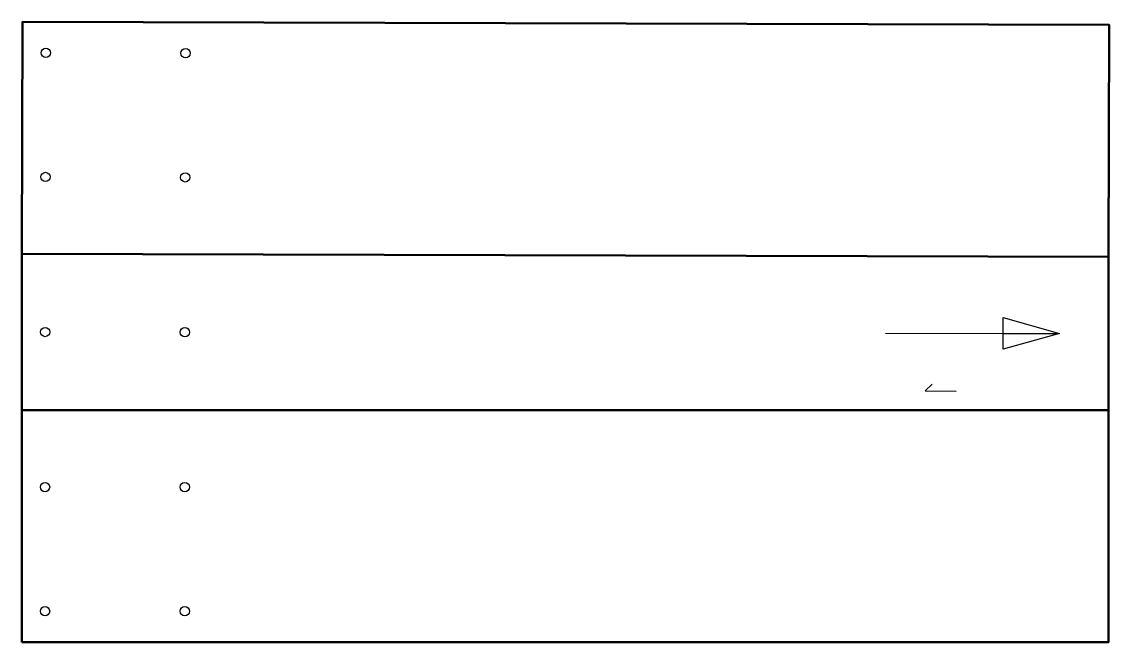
# Model space of a CAD drawing. Header units: millimetres. Extents: x 0 to 701, y 1 to 401.
import ezdxf

# ---------------------------------------------------------------- set-up
doc = ezdxf.new("R2010")
doc.units = ezdxf.units.MM
doc.layers.add('AutoDXF_SmallHoles', color=4, linetype='Continuous')
for name, color, linetype, lineweight in [('IV_BEND_DOWN', 11, 'Continuous', 50), ('IV_MARK_SURFACE_BACK', 91, 'Continuous', 25), ('IV_OUTER_PROFILE', 7, 'Continuous', 50)]:
    doc.layers.add(name, color=color, linetype=linetype, lineweight=lineweight)

msp = doc.modelspace()

# ---------------------------------------------------------------- linework, layer by layer
at = {"layer": 'AutoDXF_SmallHoles'}
for centre in [(15.73, 380.85), (105.73, 380.6), (15.5, 300.85), (105.5, 300.6), (15.29, 200.93), (105.29, 200.8), (15.21, 101), (105.21, 101), (15.21, 21), (105.21, 21)]:
    msp.add_circle(centre, 3, dxfattribs=at)
at = {"layer": 'IV_BEND_DOWN'}
for p, q in [((700.36, 249.42), (0.36, 251.42)), ((0.21, 150.47), (700.21, 150.47))]:
    msp.add_line(p, q, dxfattribs=at)
at = {"layer": 'IV_MARK_SURFACE_BACK'}
for p, q in [((632.52, 200.04), (632.53, 210.27)), ((632.53, 210.27), (668.7, 199.99)), ((556.63, 200.15), (632.52, 200.04)), ((632.5, 189.82), (632.52, 200.04)), ((668.7, 199.99), (632.5, 189.82)), ((632.52, 200.04), (668.7, 199.99)), ((586.68, 167.39), (582.23, 162.95)), ((582.23, 162.95), (602.23, 162.92))]:
    msp.add_line(p, q, dxfattribs=at)
at = {"layer": 'IV_OUTER_PROFILE', "flags": 128}
msp.add_lwpolyline([(0.21, 1), (0.21, 149.34), (0.22, 151.61), (0.36, 250.29), (0.36, 252.55), (0.78, 400.9), (700.78, 398.9), (700.36, 250.55), (700.35, 248.29), (700.22, 151.61), (700.21, 149.34), (700.21, 1)], close=True, dxfattribs=at)

doc.saveas('drawing.dxf')
